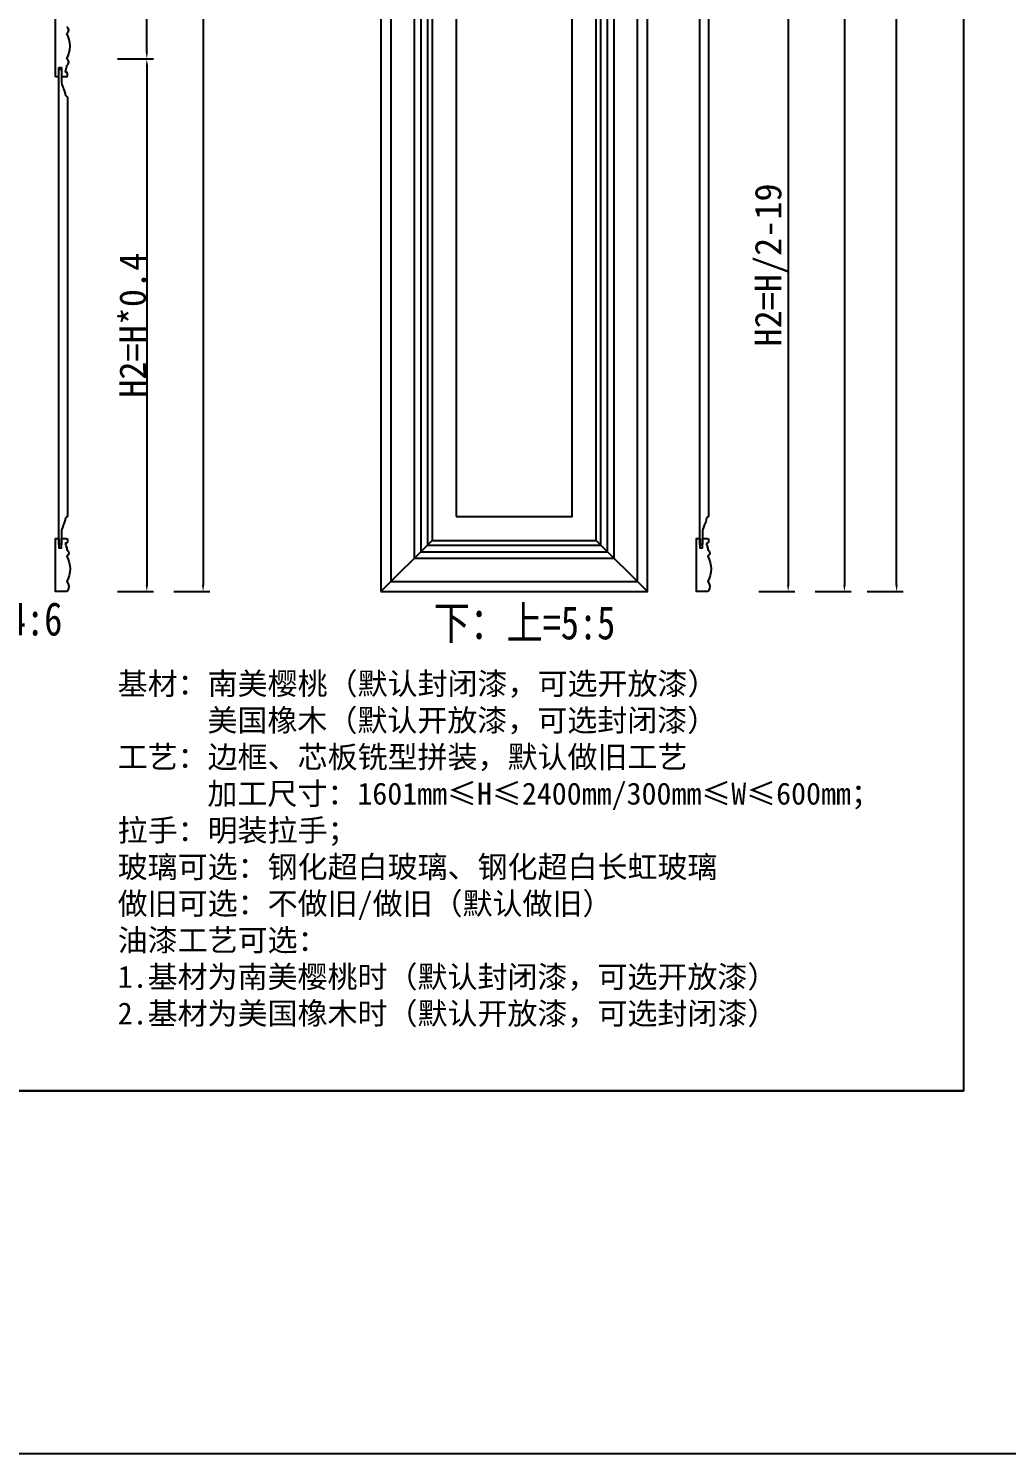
# Model space of a CAD drawing. Header units: millimetres. Extents: x 85186 to 129000, y -77269 to -36327.
# Drawn here: x 98372 to 99840, y -61167 to -59028 of the extents above; entities that cross this region are included whole.
import ezdxf

# ---------------------------------------------------------------- set-up
doc = ezdxf.new("R2010")
doc.units = ezdxf.units.MM
doc.styles.get("Standard").update_dxf_attribs({"font": 'SimSun.ttf'})
doc.styles.add('ZB_宋体', font='SimSun.ttf')
doc.styles.add('宋体', font='SimSun.ttf', dxfattribs={"width": 0.8})
doc.dimstyles.new('客来福标注小', dxfattribs={"dimscale": 20, "dimtxt": 2, "dimasz": 0.5, "dimexe": 0.5, "dimexo": 0, "dimgap": 0.05, "dimtad": 1, "dimdec": 0, "dimzin": 0, "dimdsep": 46, "dimtxsty": 'Standard', "dimcen": 0, "dimclrd": 256, "dimclre": 256, "dimclrt": 256, "dimadec": 0, "dimazin": 0, "dimtfac": 1, "dimtdec": 0, "dimtofl": 0, "dimtmove": 1, "dimatfit": 3, "dimfxl": 2.2, "dimfxlon": 1, "dimtolj": 1, "dimtzin": 0, "dimarcsym": 0})

# ---------------------------------------------------------------- blocks, each defined once
blk = doc.blocks.new('*D3100')
at = {"lineweight": -2, "transparency": 16777216}
for p, q in [((98590.3, -57873.1), (98644.3, -57873.1)), ((98634.3, -57883.1), (98634.3, -59863.1)), ((98590.3, -59873.1), (98644.3, -59873.1))]:
    blk.add_line(p, q, dxfattribs=at)
at = {"transparency": 16777216}
for points in [[(98632.6, -57883.1), (98636, -57883.1), (98634.3, -57873.1)], [(98632.6, -59863.1), (98636, -59863.1), (98634.3, -59873.1)]]:
    blk.add_solid(points, dxfattribs=at)
at = {"layer": 'Defpoints', "color": 0, "transparency": 16777216}
for p in [(98523.8, -57873.1), (98523.8, -59873.1), (98634.3, -59873.1)]:
    blk.add_point(p, dxfattribs=at)
at = {"transparency": 16777216, "insert": (98613.3, -58873.1), "char_height": 40, "attachment_point": 5, "rotation": 90, "style": 'ZB_宋体'}
blk.add_mtext('\\A1;H', dxfattribs=at)
blk = doc.blocks.new('*D3101')
at = {"lineweight": -2, "transparency": 16777216}
for p, q in [((98505.9, -59073.1), (98559.9, -59073.1)), ((98549.9, -59083.1), (98549.9, -59863.1)), ((98505.9, -59873.1), (98559.9, -59873.1))]:
    blk.add_line(p, q, dxfattribs=at)
at = {"transparency": 16777216}
for points in [[(98548.3, -59083.1), (98551.6, -59083.1), (98549.9, -59073.1)], [(98548.3, -59863.1), (98551.6, -59863.1), (98549.9, -59873.1)]]:
    blk.add_solid(points, dxfattribs=at)
at = {"layer": 'Defpoints', "color": 0, "transparency": 16777216}
for p in [(98429.7, -59073.1), (98479.4, -59873.1), (98549.9, -59873.1)]:
    blk.add_point(p, dxfattribs=at)
at = {"transparency": 16777216, "insert": (98528.9, -59473.1), "char_height": 40, "attachment_point": 5, "rotation": 90, "style": 'ZB_宋体'}
blk.add_mtext('\\A1;H2=H*0.4', dxfattribs=at)
blk = doc.blocks.new('*D3102')
at = {"lineweight": -2, "transparency": 16777216}
for p, q in [((98505.9, -57873.1), (98559.9, -57873.1)), ((98549.9, -59063.1), (98549.9, -57883.1)), ((98505.9, -59073.1), (98559.9, -59073.1))]:
    blk.add_line(p, q, dxfattribs=at)
at = {"transparency": 16777216}
for points in [[(98548.3, -57883.1), (98551.6, -57883.1), (98549.9, -57873.1)], [(98548.3, -59063.1), (98551.6, -59063.1), (98549.9, -59073.1)]]:
    blk.add_solid(points, dxfattribs=at)
at = {"layer": 'Defpoints', "color": 0, "transparency": 16777216}
for p in [(98419.4, -57873.1), (98549.9, -57873.1), (98429.7, -59073.1)]:
    blk.add_point(p, dxfattribs=at)
at = {"transparency": 16777216, "insert": (98528.9, -58473.1), "char_height": 40, "attachment_point": 5, "rotation": 90, "style": 'ZB_宋体'}
blk.add_mtext('\\A1;H1=H*0.6', dxfattribs=at)
blk = doc.blocks.new('*D3103')
at = {"lineweight": -2, "transparency": 16777216}
for p, q in [((99552.9, -57873.1), (99606.9, -57873.1)), ((99596.9, -57883.1), (99596.9, -59863.1)), ((99552.9, -59873.1), (99606.9, -59873.1))]:
    blk.add_line(p, q, dxfattribs=at)
at = {"transparency": 16777216}
for points in [[(99595.2, -57883.1), (99598.6, -57883.1), (99596.9, -57873.1)], [(99595.2, -59863.1), (99598.6, -59863.1), (99596.9, -59873.1)]]:
    blk.add_solid(points, dxfattribs=at)
at = {"layer": 'Defpoints', "color": 0, "transparency": 16777216}
for p in [(99486.4, -57873.1), (99486.4, -59873.1), (99596.9, -59873.1)]:
    blk.add_point(p, dxfattribs=at)
at = {"transparency": 16777216, "insert": (99575.9, -58892.1), "char_height": 40, "attachment_point": 5, "rotation": 90, "style": 'ZB_宋体'}
blk.add_mtext('\\A1;H', dxfattribs=at)
blk = doc.blocks.new('*D3104')
at = {"lineweight": -2, "transparency": 16777216}
for p, q in [((99468.5, -58892.1), (99522.5, -58892.1)), ((99512.5, -58902.1), (99512.5, -59863.1)), ((99468.5, -59873.1), (99522.5, -59873.1))]:
    blk.add_line(p, q, dxfattribs=at)
at = {"transparency": 16777216}
for points in [[(99510.9, -58902.1), (99514.2, -58902.1), (99512.5, -58892.1)], [(99510.9, -59863.1), (99514.2, -59863.1), (99512.5, -59873.1)]]:
    blk.add_solid(points, dxfattribs=at)
at = {"layer": 'Defpoints', "color": 0, "transparency": 16777216}
for p in [(99382, -58892.1), (99442, -59873.1), (99512.5, -59873.1)]:
    blk.add_point(p, dxfattribs=at)
at = {"transparency": 16777216, "insert": (99487.2, -59382.6), "char_height": 40, "attachment_point": 5, "rotation": 90, "style": 'ZB_宋体'}
blk.add_mtext('\\A1;H2=H/2-19', dxfattribs=at)
blk = doc.blocks.new('*D3106')
at = {"lineweight": -2, "transparency": 16777216}
for p, q in [((99631.3, -57873.1), (99685.3, -57873.1)), ((99675.3, -59863.1), (99675.3, -57883.1)), ((99631.3, -59873.1), (99685.3, -59873.1))]:
    blk.add_line(p, q, dxfattribs=at)
at = {"transparency": 16777216}
for points in [[(99673.6, -57883.1), (99676.9, -57883.1), (99675.3, -57873.1)], [(99673.6, -59863.1), (99676.9, -59863.1), (99675.3, -59873.1)]]:
    blk.add_solid(points, dxfattribs=at)
at = {"layer": 'Defpoints', "color": 0, "transparency": 16777216}
for p in [(99301.2, -57873.1), (99675.3, -57873.1), (99301.2, -59873.1)]:
    blk.add_point(p, dxfattribs=at)
at = {"transparency": 16777216, "insert": (99654.3, -58873.1), "char_height": 40, "attachment_point": 5, "rotation": 90}
blk.add_mtext('\\A1;2000', dxfattribs=at)

msp = doc.modelspace()

# ---------------------------------------------------------------- linework, layer by layer
for p, q in [((98916.215, -58851.553), (98916.215, -59858.054)), ((99286.215, -59858.054), (99286.215, -58849.051)), ((99379.907, -59802.054), (99379.907, -58905.054)), ((99392.907, -58949.548), (99392.907, -59760.059)), ((98412.685, -59100.054), (98412.685, -59008.054)), ((98417.685, -59802.054), (98417.685, -59086.054)), ((98417.685, -59100.054), (98417.685, -59086.054)), ((98417.685, -59086.054), (98421.685, -59086.054)), ((98417.685, -59088.553), (98421.685, -59088.553)), ((98421.685, -59086.054), (98421.685, -59100.054)), ((98421.685, -59088.553), (98421.685, -59106.245)), ((98427.685, -59092.054), (98427.685, -59091.054)), ((98428.685, -59089.322), (98428.685, -59087.054)), ((98428.685, -59087.054), (98428.685, -59087.054)), ((98429.685, -59086.054), (98429.685, -59083.054)), ((98417.685, -59100.054), (98412.685, -59100.054)), ((98417.685, -59100.054), (98412.685, -59100.054)), ((98426.979, -59100.054), (98421.685, -59100.054)), ((98428.685, -59100.054), (98421.685, -59100.054)), ((98430.685, -59098.054), (98430.685, -59095.054)), ((98428.185, -59128.673), (98430.685, -59130.548)), ((98430.685, -59130.548), (98430.685, -59760.059)), ((98430.685, -59760.059), (98428.185, -59761.934)), ((99392.907, -59760.059), (99390.407, -59761.934)), ((98421.685, -59784.362), (98421.685, -59802.054)), ((99383.907, -59784.362), (99383.907, -59802.054)), ((98421.685, -59802.054), (98417.685, -59802.054)), ((99383.907, -59802.054), (99379.907, -59802.054)), ((98916.215, -59858.054), (99286.215, -59858.054)), ((96758.453, -60622.323), (99775.552, -60622.323)), ((85318.656, -61167.09), (128999.767, -61167.09))]:
    msp.add_line(p, q)
at = {"color": 0}
msp.add_lwpolyline([(96758.453, -57733.629), (99775.552, -57733.629), (99775.552, -60622.323), (96758.453, -60622.323)], close=True, dxfattribs=at)
for points in [[(98901.215, -59873.054), (99301.215, -59873.054), (99301.215, -57873.054), (98901.215, -57873.054)], [(98901.215, -59873.054), (99301.215, -59873.054), (99301.215, -57873.054), (98901.215, -57873.054)], [(98951.215, -59823.054), (99251.215, -59823.054), (99251.215, -58892.054), (98951.215, -58892.054)], [(98961.215, -59813.054), (99241.215, -59813.054), (99241.215, -58902.054), (98961.215, -58902.054)], [(98971.205, -59803.065), (99231.226, -59803.065), (99231.226, -58912.044), (98971.205, -58912.044)], [(98978.215, -59796.054), (99224.215, -59796.054), (99224.215, -58919.054), (98978.215, -58919.054)], [(99014.21, -59760.059), (99188.22, -59760.059), (99188.22, -58949.548), (99014.21, -58949.548)]]:
    msp.add_lwpolyline(points, close=True)
for points in [[(98426.979, -59873.054), (98412.685, -59873.054), (98412.685, -59793.054), (98417.685, -59793.054), (98417.685, -59807.054), (98421.685, -59807.054), (98421.685, -59793.054), (98428.685, -59793.054, -0.41421356), (98430.685, -59795.054), (98430.685, -59798.054, -0.41421356), (98428.685, -59800.054, 0.41421356), (98427.685, -59801.054), (98427.685, -59802.054, 0.26794919), (98428.185, -59802.92, -0.26794919), (98428.685, -59803.786), (98428.685, -59806.054), (98428.685, -59806.054, -0.41421356), (98429.685, -59807.054), (98429.685, -59810.054, -0.59959754), (98429.685, -59820.054, -0.26315789), (98429.685, -59858.054, -0.35608131), (98430.734, -59871.767, -0.24551648), (98428.272, -59873.054), (98412.685, -59873.054)], [(99389.201, -59873.054), (99374.907, -59873.054), (99374.907, -59793.054), (99379.907, -59793.054), (99379.907, -59807.054), (99383.907, -59807.054), (99383.907, -59793.054), (99390.907, -59793.054, -0.41421356), (99392.907, -59795.054), (99392.907, -59798.054, -0.41421356), (99390.907, -59800.054, 0.41421356), (99389.907, -59801.054), (99389.907, -59802.054, 0.26794919), (99390.407, -59802.92, -0.26794919), (99390.907, -59803.786), (99390.907, -59806.054), (99390.907, -59806.054, -0.41421356), (99391.907, -59807.054), (99391.907, -59810.054, -0.59959754), (99391.907, -59820.054, -0.26315789), (99391.907, -59858.054, -0.35608131), (99392.956, -59871.767, -0.24551648), (99390.494, -59873.054), (99374.907, -59873.054)]]:
    msp.add_lwpolyline(points, format="xyb")
at = {"color": 250}
for points in [[(98978.215, -59796.054), (98901.215, -59873.054)], [(99301.215, -59873.054), (99224.215, -59796.054)]]:
    msp.add_lwpolyline(points, dxfattribs=at)
for points in [[(98428.685, -59800.054), (98428.685, -59800.054)], [(98428.685, -59803.054), (98428.685, -59803.054)], [(99390.907, -59800.054), (99390.907, -59800.054)], [(99390.907, -59803.054), (99390.907, -59803.054)]]:
    msp.add_lwpolyline(points)
for centre, radius, start, end in [((98427.014, -59030.054), 5.668, 298.106403, 61.893597), ((98396.085, -59054.054), 38.6, 330.512874, 29.487126), ((98428.685, -59091.054), 1, 120, 180), ((98428.685, -59092.054), 1, 180, 270), ((98427.685, -59089.322), 1, 300, 360), ((98428.685, -59086.054), 1, 270, 0), ((98428.685, -59095.054), 2, 0, 90), ((98427.014, -59078.054), 5.668, 298.106403, 61.893597), ((98441.685, -59106.245), 20, 180, 209.975135), ((98428.685, -59098.054), 2, 270, 0), ((98402.82, -59129.669), 25.384, 2.248895, 31.945362), ((98441.685, -59784.362), 20, 150.024865, 180), ((98402.82, -59760.938), 25.384, 328.054638, 357.751105), ((99403.907, -59784.362), 20, 150.024865, 180), ((99365.042, -59760.938), 25.384, 328.054638, 357.751105)]:
    msp.add_arc(centre, radius, start, end)

# ---------------------------------------------------------------- texts
at = {"color": 0, "char_height": 50, "width": 365.74022, "attachment_point": 1, "style": '宋体'}
for s, insert in [('下：上=4:6', (98150.616, -59888.88)), ('下：上=5:5', (98980.427, -59894.707))]:
    msp.add_mtext(s, dxfattribs=dict(at, insert=insert))
at = {"lineweight": 25, "insert": (98506.168, -59994.758), "char_height": 33, "width": 1742.8594, "attachment_point": 1, "style": 'ZB_宋体'}
msp.add_mtext('基材：南美樱桃（默认封闭漆，可选开放漆）\\P      美国橡木（默认开放漆，可选封闭漆）\\P工艺：边框、芯板铣型拼装，默认做旧工艺\\P      加工尺寸：1601mm≤H≤2400mm/300mm≤W≤600mm；\\P拉手：明装拉手；\\P玻璃可选：钢化超白玻璃、钢化超白长虹玻璃\\P做旧可选：不做旧/做旧（默认做旧）\\P油漆工艺可选：\\P1.基材为南美樱桃时（默认封闭漆，可选开放漆）\\P2.基材为美国橡木时（默认开放漆，可选封闭漆）', dxfattribs=at)

# ---------------------------------------------------------------- dimensions: what is measured, and where the dimension line sits
at = {"color": 0}
for base, p1, p2, text, picture, middle in [((98549.944, -57873.054), (98429.685, -59073.054), (98419.429, -57873.054), 'H1=H*0.6', '*D3102', (98528.944, -58473.054)), ((98634.297, -59873.054), (98523.817, -57873.054), (98523.817, -59873.054), 'H', '*D3100', (98613.297, -58873.054)), ((99512.548, -59873.054), (99382.034, -58892.054), (99442.034, -59873.054), 'H2=H/2-19', '*D3104', (99487.191, -59382.554)), ((98549.944, -59873.054), (98429.685, -59073.054), (98479.429, -59873.054), 'H2=H*0.4', '*D3101', (98528.944, -59473.054))]:
    dim = msp.add_linear_dim(base=base, p1=p1, p2=p2, angle=90, text=text, dimstyle='客来福标注小', override={"dimtxsty": 'ZB_宋体'}, dxfattribs=at)
    dim.commit()
    dim.dimension.update_dxf_attribs({"geometry": picture, "text_midpoint": middle})
dim = msp.add_linear_dim(base=(99675.273, -57873.054), p1=(99301.215, -59873.054), p2=(99301.215, -57873.054), angle=90, dimstyle='客来福标注小', dxfattribs=at)
dim.commit()
dim.dimension.update_dxf_attribs({"geometry": '*D3106', "text_midpoint": (99654.273, -58873.054)})
dim = msp.add_linear_dim(base=(99596.901, -59873.054), p1=(99486.421, -57873.054), p2=(99486.421, -59873.054), angle=90, text='H', dimstyle='客来福标注小', override={"dimtxsty": 'ZB_宋体'}, dxfattribs=at)
dim.commit()
dim.dimension.update_dxf_attribs({"geometry": '*D3103', "text_midpoint": (99596.901, -58892.054), "dimtype": 160})

doc.saveas('drawing.dxf')
